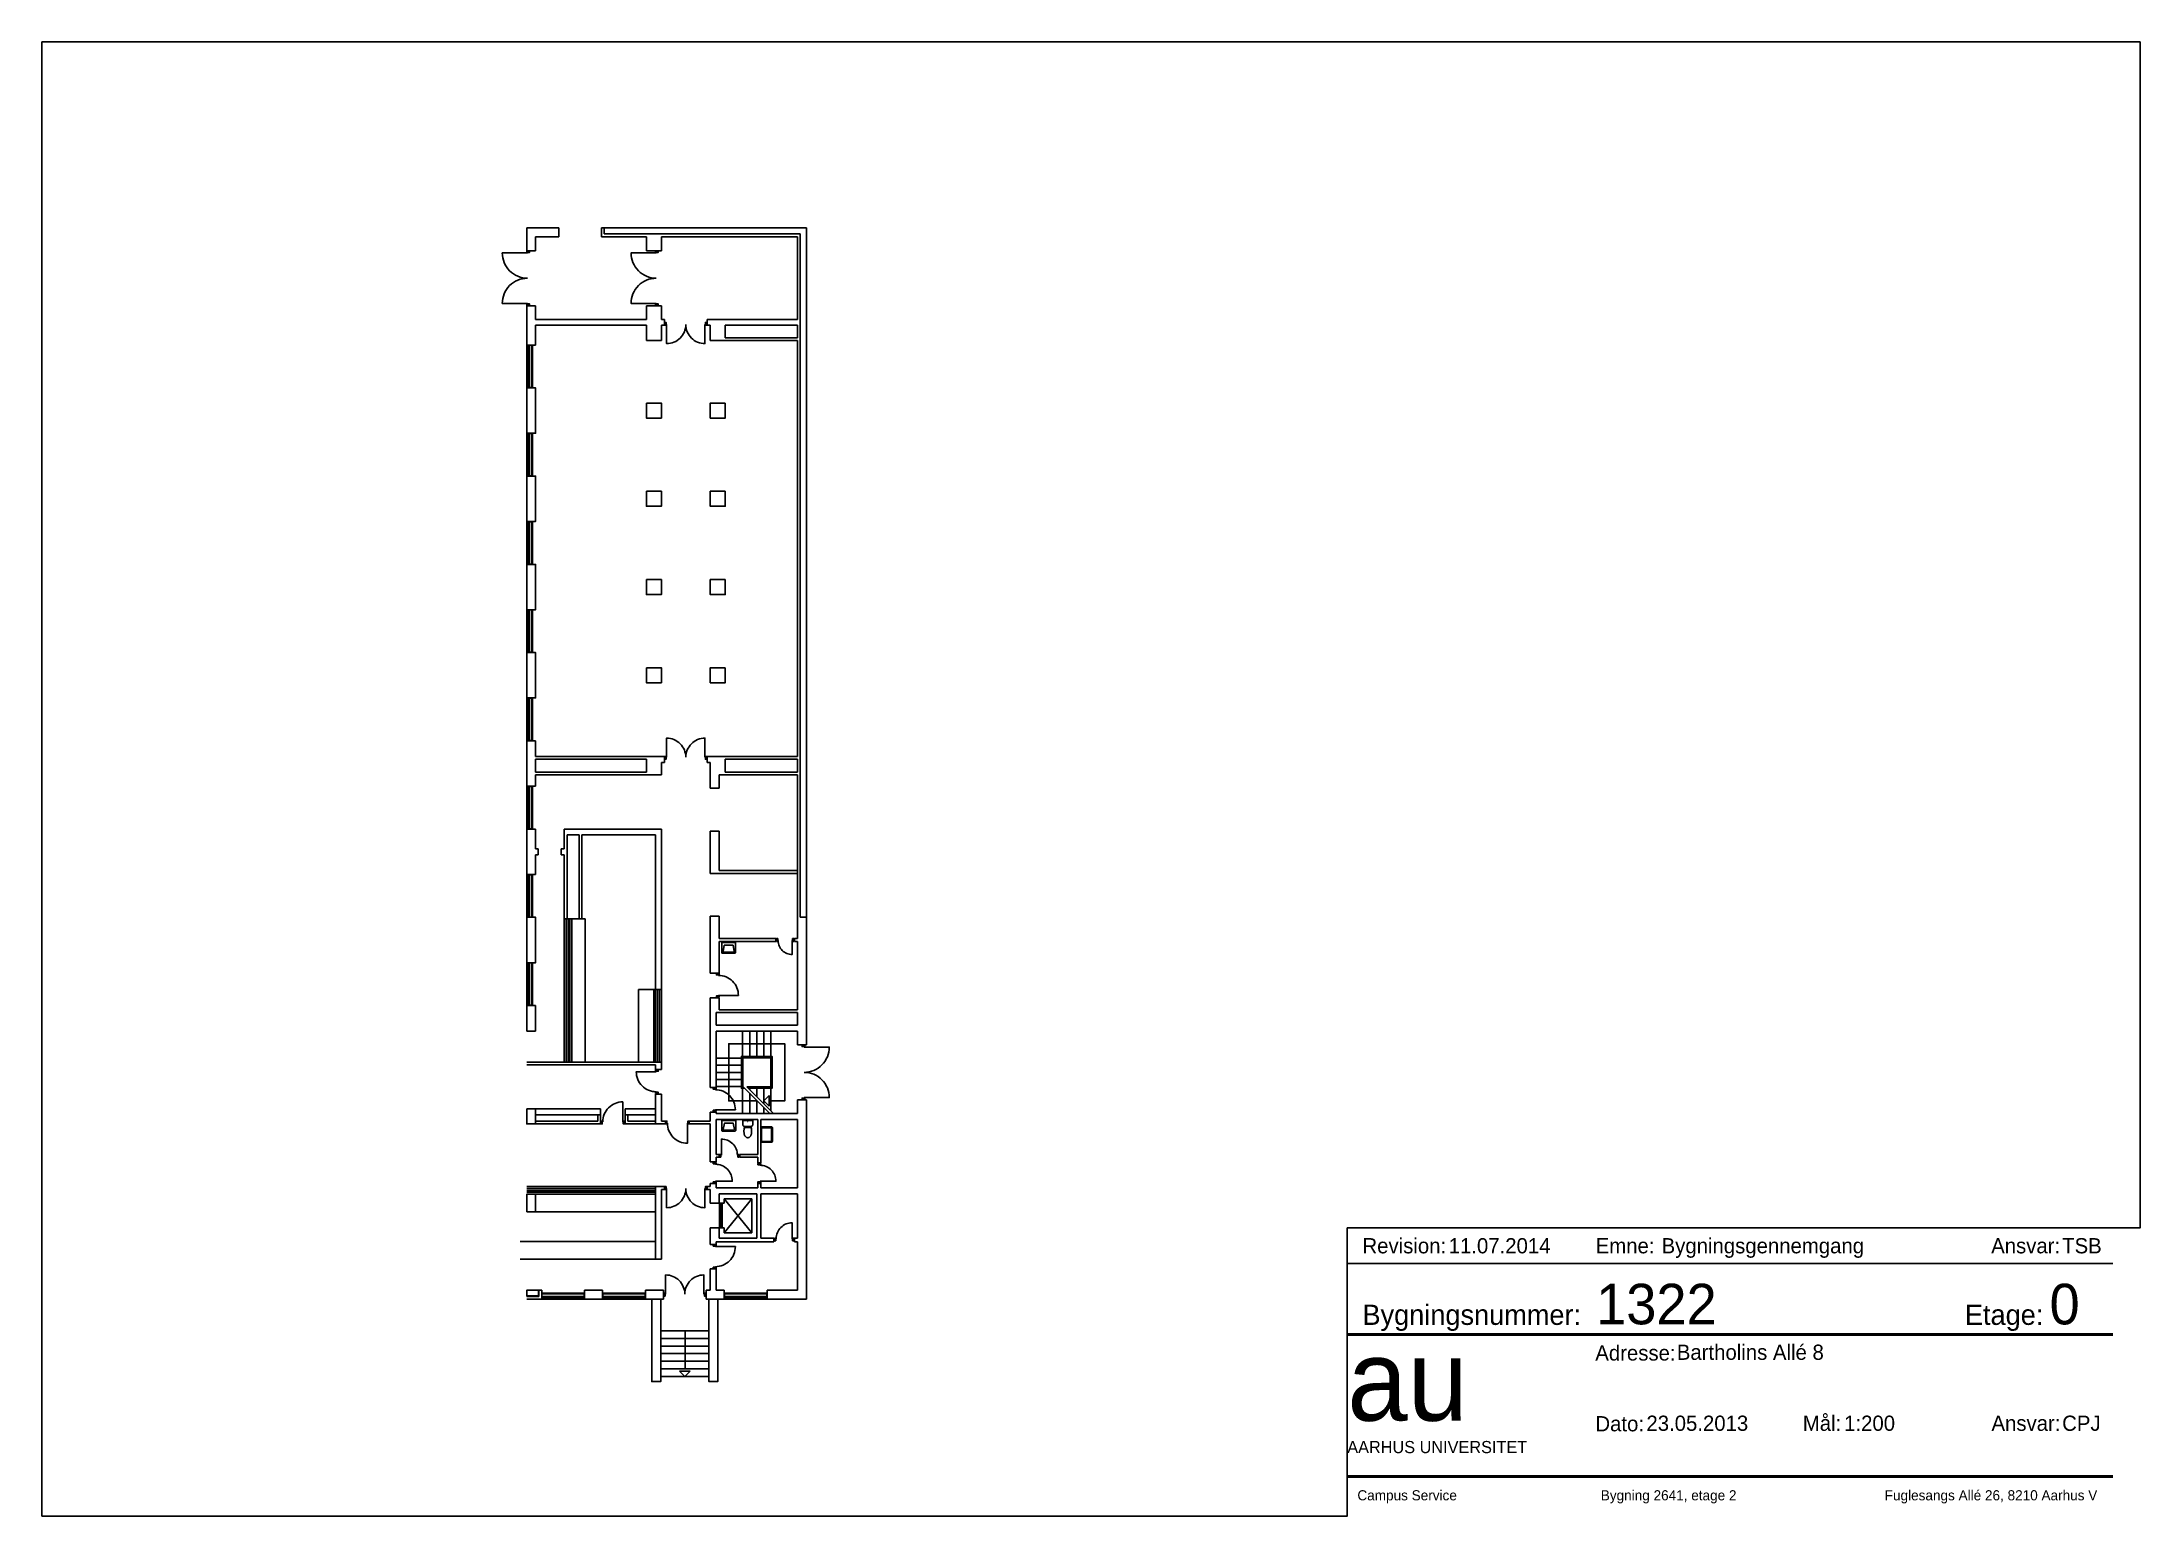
# Paper-space layout 'A3_pdf_liggende' of a CAD drawing. Header units: millimetres. Extents: x 0 to 414, y 0 to 291.
# The model-space entities are those that its viewports show. They can reach past a viewport. Long polylines and large blocks are cut down to what shows.
import ezdxf

# ---------------------------------------------------------------- set-up
doc = ezdxf.new("R2010")
doc.units = ezdxf.units.MM
doc.header["$LTSCALE"] = 100
doc.linetypes.add('HIDDEN', pattern=[5, 4, -1])
for name, color, linetype in [('A12----', 1, 'Continuous'), ('A21----', 7, 'Continuous'), ('A22--U-', 3, 'Continuous'), ('A24----', 1, 'Continuous'), ('A312---', 2, 'Continuous'), ('A314---', 1, 'Continuous'), ('A314-S-', 8, 'Continuous'), ('A321---', 1, 'Continuous'), ('A59----', 2, 'Continuous'), ('A66----', 12, 'Continuous'), ('A79-F--', 12, 'Continuous')]:
    doc.layers.add(name, color=color, linetype=linetype)
doc.layers.add('tegningsopsætning', color=7, linetype='Continuous', lineweight=50)
doc.styles.add('ISO', font='ISO')
doc.styles.add('tegningshoved str 3', font='', dxfattribs={"height": 3})
doc.styles.add('tegningshoved str 8', font='', dxfattribs={"height": 8})
doc.styles.get('tegningshoved str 3').set_extended_font_data('AU Passata')
doc.styles.get('tegningshoved str 8').set_extended_font_data('AU Passata')

# ---------------------------------------------------------------- blocks, each defined once
blk = doc.blocks.new('Tegningshoved')
at = {"layer": 'tegningsopsætning'}
for points in [[(0, 28), (151, 28)], [(0, 0), (151, 0)]]:
    blk.add_lwpolyline(points, dxfattribs=at)
at = {"layer": 'tegningsopsætning', "attachment_point": 1}
for s, width, insert, char_height in [('{\\fAU Passata|b0|i0|c0|p34;Bygningsnummer:}', 14.039, (3, 33.89), 4), ('{\\fAU Passata|b0|i0|c0|p34;Etage:}', 14.039, (121.82, 33.89), 4), ('{\\fAU Passata|b0|i0|c0|p34;Adresse:}', 14.039, (48.92, 25.86), 3), ('{\\fAU Passata|b0|i0|c0|p34;Mål:}', 14.039, (89.85, 12), 3), ('{\\fAU Passata|b0|i0|c0|p34;Dato:}', 14.039, (48.94, 11.9), 3), ('{\\fAU Passata|b0|i0|c0|p34;Ansvar:}', 14.039, (127.06, 12), 3), ('{\\fAU Passata|b0|i0|c0|p34;AARHUS UNIVERSITET}', 76.8942, (0, 7), 2.4)]:
    blk.add_mtext_dynamic_manual_height_columns(s, width=width, gutter_width=1250, heights=[0], dxfattribs=dict(at, insert=insert, char_height=char_height))
at = {"layer": 'tegningsopsætning', "attachment_point": 1, "style": 'ISO'}
for s, width, heights, insert, char_height in [('{\\fAU Peto|b0|i0|c0|p82;au}', 20.8914, [10], (0, 27), 16), ('{\\fAU Passata Light|b0|i0|c0|p34;Campus Service^I^I^I^IBygning 2641, etage 2^I^I^I^IFuglesangs Allé 26, 8210 Aarhus V}', 148.2946, [0], (2, -2.71), 2)]:
    blk.add_mtext_dynamic_manual_height_columns(s, width=width, gutter_width=1250, heights=heights, dxfattribs=dict(at, insert=insert, char_height=char_height))
blk = doc.blocks.new('aml. tegningshoved blok')
blk.add_blockref('Tegningshoved', (-156.36, 7.8))
at = {"layer": 'tegningsopsætning'}
for tag, p, height, style in [('XXXX', (-107.28, 37.8), 8, 'tegningshoved str 8'), ('X', (-17.84, 37.8), 8, 'tegningshoved str 8'), ('XXX', (-91.36, 30.8), 3, 'tegningshoved str 3'), ('XX.XX.2012', (-97.36, 16.8), 3, 'tegningshoved str 3'), ('1:XXX', (-58.36, 16.8), 3, 'tegningshoved str 3'), ('XXX', (-15.36, 16.8), 3, 'tegningshoved str 3')]:
    blk.add_attdef(tag, p, '', height=height, dxfattribs=dict(at, style=style))
blk = doc.blocks.new('Rev. blok')
for points in [[(-151, 11), (0, 11)], [(-151, 4), (0, 4)]]:
    blk.add_lwpolyline(points)
at = {"char_height": 3, "attachment_point": 1, "style": 'tegningshoved str 3'}
for s, insert in [('Revision:', (-148, 9)), ('Emne:', (-102, 9)), ('Ansvar:', (-24, 9))]:
    blk.add_mtext_dynamic_manual_height_columns(s, width=7, gutter_width=15, heights=[0], dxfattribs=dict(at, insert=insert))
at = {"style": 'tegningshoved str 3'}
for tag, p in [('XX.XX.2012', (-131, 6)), ('XXX', (-89, 6)), ('XXX', (-10, 6))]:
    blk.add_attdef(tag, p, '', height=3, dxfattribs=at)
blk = doc.blocks.new('V169')
for p, q in [((-10, 110), (-1680, 110)), ((-10, 50), (-1680, 50))]:
    blk.add_line(p, q)
blk.add_lwpolyline([(-10, 0), (-10, 230), (-1680, 230), (-1680, 0)], close=True)
blk = doc.blocks.new('D169D')
for points in [[(20, 110), (70, 110), (70, 0), (20, 0)], [(1670, 0), (1670, 110), (1620, 110), (1620, 0)]]:
    blk.add_lwpolyline(points, close=True)
for points in [[(845, 30, -0.414214), (90, -725), (90, 30)], [(845, 30, 0.414214), (1600, -725), (1600, 30)]]:
    blk.add_lwpolyline(points, format="xyb")
blk = doc.blocks.new('PIL')
for p, q in [((0, 0), (-212, -212)), ((0, 0), (212, -212)), ((-212, -212), (212, -212))]:
    blk.add_line(p, q)
blk = doc.blocks.new('D97H')
for points in [[(-950, 110), (-900, 110), (-900, 0), (-950, 0)], [(-20, 0), (-20, 110), (-70, 110), (-70, 0)]]:
    blk.add_lwpolyline(points, close=True)
blk.add_lwpolyline([(-90, 30), (-90, -760, -0.414214), (-880, 30)], format="xyb")
blk = doc.blocks.new('D97V')
for points in [[(20, 0), (20, 110), (70, 110), (70, 0)], [(950, 0), (950, 110), (900, 110), (900, 0)]]:
    blk.add_lwpolyline(points, close=True)
blk.add_lwpolyline([(90, 30), (90, -760, 0.414214), (880, 30, 0.414214)], format="xyb")
blk = doc.blocks.new('D85V')
for points in [[(70, 110), (20, 110), (20, 0), (70, 0)], [(830, 0), (780, 0), (780, 110), (830, 110)]]:
    blk.add_lwpolyline(points, close=True)
blk.add_lwpolyline([(90, 30), (90, -640, 0.414214), (760, 30)], format="xyb")
blk = doc.blocks.new('D81V')
for points in [[(20, 110), (20, 0), (70, 0), (70, 110)], [(790, 0), (740, 0), (740, 110), (790, 110)]]:
    blk.add_lwpolyline(points, close=True)
blk.add_lwpolyline([(90, 28), (90, -602, 0.414214), (720, 28, 0.414214)], format="xyb")
blk = doc.blocks.new('D81H')
for points in [[(-790, 0), (-740, 0), (-740, 110), (-790, 110)], [(-70, 110), (-20, 110), (-20, 0), (-70, 0)]]:
    blk.add_lwpolyline(points, close=True)
blk.add_lwpolyline([(-90, 28), (-90, -602, -0.414214), (-720, 28)], format="xyb")
blk = doc.blocks.new('D217D')
for points in [[(20, 110), (70, 110), (70, 0), (20, 0)], [(2150, 0), (2150, 110), (2100, 110), (2100, 0)]]:
    blk.add_lwpolyline(points, close=True)
for points in [[(1085, 30, -0.414214), (90, -965), (90, 30)], [(1085, 30, 0.414214), (2080, -965), (2080, 30)]]:
    blk.add_lwpolyline(points, format="xyb")
blk = doc.blocks.new('HV')
for points in [[(-235, -470, -0.414214), (-275, -430), (-275, -50), (275, -50), (275, -430, -0.414214), (235, -470)], [(-201, -420, -0.468921), (-221, -396), (-175, -150), (175, -150), (221, -396, -0.468921), (201, -420)]]:
    blk.add_lwpolyline(points, format="xyb", close=True)
blk = doc.blocks.new('TOI')
blk.add_lwpolyline([(-200, -200, 0.414214), (-125, -275), (125, -275, 0.414214), (200, -200), (200, -50), (-200, -50)], format="xyb", close=True)
blk.add_lwpolyline([(-132, -275), (-142, -375, 0.055722), (-150, -447), (-150, -500, 0.067326), (-138, -590, 0.079706), (-106, -659, 0.107125), (-54, -710, 0.140126), (0, -725, 0.140126), (54, -710, 0.107125), (106, -659, 0.079706), (138, -590, 0.067326), (150, -500), (150, -447, 0.055722), (142, -375), (132, -275)], format="xyb")
blk.add_lwpolyline([(142, -375), (94, -325), (-94, -325), (-142, -375)])
at = {"const_width": 19.8}
blk.add_lwpolyline([(-10, -97, 1), (10, -97, 1)], format="xyb", close=True, dxfattribs=at)
blk = doc.blocks.new('RENGVASK')
blk.add_line((-305, -35), (305, -35))
blk.add_lwpolyline([(300, 0, -0.414214), (305, -5), (305, -425, -0.414214), (270, -460), (-270, -460, -0.414214), (-305, -425), (-305, -5, -0.414214), (-300, 0)], format="xyb", close=True)
blk.add_lwpolyline([(260, -35, -0.414214), (270, -45), (270, -415, -0.414214), (260, -425), (-260, -425, -0.414214), (-270, -415), (-270, -45, -0.414214), (-260, -35)], format="xyb")
blk = doc.blocks.new('D73H')
for points in [[(-710, 0), (-660, 0), (-660, 110), (-710, 110)], [(-20, 0), (-70, 0), (-70, 110), (-20, 110)]]:
    blk.add_lwpolyline(points, close=True)
blk.add_lwpolyline([(-640, 30, 0.414214), (-90, -520), (-90, 30)], format="xyb")
blk = doc.blocks.new('V169A3')
for p, q in [((1690, 205), (0, 205)), ((1690, 55), (0, 55))]:
    blk.add_line(p, q)

msp = doc.modelspace()

# ---------------------------------------------------------------- linework, layer by layer
at = {"layer": 'A12----'}
for p in [(-138859247, 257765707), (-138851277, 257738517)]:
    msp.add_line(p, (-138851277, 257765707), dxfattribs=at)
msp.add_lwpolyline([(-138861957, 257730957), (-138861957, 257730367), (-138862307, 257730367), (-138862307, 257730957)], dxfattribs=at)
msp.add_lwpolyline([(-138862307, 257726897), (-138861957, 257726897), (-138861957, 257727597), (-138862307, 257727597)], close=True, dxfattribs=at)
at = {"layer": 'A21----'}
for p, q in [((-138862307, 257764807), (-138862307, 257765707)), ((-138862307, 257765707), (-138861047, 257765707)), ((-138861957, 257765357), (-138861957, 257764807)), ((-138861957, 257765357), (-138861047, 257765357)), ((-138861047, 257765707), (-138861047, 257765357)), ((-138859357, 257765707), (-138859247, 257765707)), ((-138859357, 257765707), (-138859357, 257765357)), ((-138859357, 257765357), (-138857587, 257765357)), ((-138859247, 257765707), (-138859247, 257765467)), ((-138859247, 257765467), (-138851517, 257765467)), ((-138856997, 257765357), (-138851627, 257765357)), ((-138851627, 257765357), (-138851627, 257762097)), ((-138851517, 257765467), (-138851517, 257738517)), ((-138861957, 257764807), (-138862307, 257764807)), ((-138862307, 257761087), (-138862307, 257762637)), ((-138862307, 257762637), (-138861957, 257762637)), ((-138861957, 257762637), (-138862307, 257762637)), ((-138861957, 257762637), (-138861957, 257762097)), ((-138861957, 257761867), (-138861957, 257761087)), ((-138851627, 257761867), (-138851627, 257761377)), ((-138851627, 257761267), (-138851627, 257744857)), ((-138861957, 257761087), (-138862307, 257761087)), ((-138862307, 257743687), (-138862307, 257745477)), ((-138862307, 257745477), (-138861957, 257745477)), ((-138861957, 257745477), (-138862307, 257745477)), ((-138861957, 257745477), (-138861957, 257744857)), ((-138861957, 257744747), (-138861957, 257744247)), ((-138851627, 257744747), (-138851627, 257744247)), ((-138861957, 257744137), (-138861957, 257743687)), ((-138851627, 257744137), (-138851627, 257737677)), ((-138861957, 257743687), (-138862307, 257743687)), ((-138861957, 257741997), (-138862307, 257741997)), ((-138862307, 257741997), (-138861957, 257741997)), ((-138862307, 257740207), (-138862307, 257741997)), ((-138861957, 257741997), (-138861957, 257741217)), ((-138861957, 257741217), (-138861857, 257741217)), ((-138861957, 257740987), (-138861957, 257740207)), ((-138861957, 257740987), (-138861857, 257740987)), ((-138861857, 257740987), (-138861857, 257741217)), ((-138861957, 257740207), (-138862307, 257740207)), ((-138851517, 257738517), (-138851277, 257738517)), ((-138851277, 257733487), (-138851277, 257738517)), ((-138851627, 257737567), (-138851627, 257734867)), ((-138861957, 257735037), (-138862307, 257735037)), ((-138862307, 257734027), (-138862307, 257735037)), ((-138861957, 257735037), (-138861957, 257734027)), ((-138851627, 257734757), (-138851627, 257734257)), ((-138861957, 257734027), (-138862307, 257734027)), ((-138851627, 257734027), (-138851627, 257733487)), ((-138851627, 257733487), (-138851277, 257733487)), ((-138851627, 257731317), (-138851627, 257730777)), ((-138851627, 257731317), (-138851277, 257731317)), ((-138851277, 257723457), (-138851277, 257731317)), ((-138851627, 257730547), (-138851627, 257727847)), ((-138851627, 257727617), (-138851627, 257725867)), ((-138851627, 257725717), (-138851627, 257723807)), ((-138861827, 257723567), (-138862307, 257723567)), ((-138861717, 257723457), (-138862307, 257723457)), ((-138861827, 257723567), (-138861827, 257723807)), ((-138861827, 257723807), (-138861717, 257723807)), ((-138861717, 257723457), (-138861717, 257723807)), ((-138860027, 257723457), (-138860027, 257723807)), ((-138860027, 257723807), (-138859317, 257723807)), ((-138859317, 257723457), (-138860027, 257723457)), ((-138859317, 257723457), (-138859317, 257723807)), ((-138857627, 257723807), (-138856917, 257723807)), ((-138857627, 257723457), (-138857627, 257723807)), ((-138856917, 257723457), (-138857627, 257723457)), ((-138856917, 257723457), (-138856917, 257723807)), ((-138855227, 257723457), (-138855227, 257723807)), ((-138855067, 257723807), (-138855227, 257723807)), ((-138854517, 257723457), (-138855227, 257723457)), ((-138854517, 257723807), (-138854837, 257723807)), ((-138854517, 257723457), (-138854517, 257723807)), ((-138852827, 257723457), (-138852827, 257723807)), ((-138851627, 257723807), (-138852827, 257723807)), ((-138851277, 257723457), (-138852827, 257723457))]:
    msp.add_line(p, q, dxfattribs=at)
for points in [[(-138861957, 257759397), (-138861957, 257757607), (-138862307, 257757607), (-138862307, 257759397), (-138861957, 257759397), (-138862307, 257759397)], [(-138861957, 257755917), (-138861957, 257754127), (-138862307, 257754127), (-138862307, 257755917), (-138861957, 257755917), (-138862307, 257755917)], [(-138861957, 257752437), (-138861957, 257750647), (-138862307, 257750647), (-138862307, 257752437), (-138861957, 257752437), (-138862307, 257752437)], [(-138861957, 257748957), (-138861957, 257747167), (-138862307, 257747167), (-138862307, 257748957), (-138861957, 257748957), (-138862307, 257748957)], [(-138861957, 257738517), (-138861957, 257736727), (-138862307, 257736727), (-138862307, 257738517), (-138861957, 257738517), (-138862307, 257738517)]]:
    msp.add_lwpolyline(points, dxfattribs=at)
at = {"layer": 'A22--U-'}
for p, q in [((-138857587, 257764807), (-138857587, 257765357)), ((-138856997, 257764807), (-138856997, 257765357)), ((-138856997, 257764807), (-138857587, 257764807)), ((-138861957, 257762097), (-138857587, 257762097)), ((-138856997, 257762637), (-138857587, 257762637)), ((-138857587, 257762637), (-138857587, 257762097)), ((-138856997, 257762637), (-138856997, 257762097)), ((-138856997, 257762097), (-138856877, 257762097)), ((-138856877, 257762097), (-138856877, 257761867)), ((-138855187, 257762097), (-138851627, 257762097)), ((-138855187, 257762097), (-138855187, 257761867)), ((-138861957, 257761867), (-138857587, 257761867)), ((-138857587, 257761267), (-138857587, 257761867)), ((-138856997, 257761267), (-138857587, 257761267)), ((-138856997, 257761867), (-138856877, 257761867)), ((-138856997, 257761267), (-138856997, 257761867)), ((-138855187, 257761867), (-138855067, 257761867)), ((-138855067, 257761267), (-138855067, 257761867)), ((-138855067, 257761267), (-138851627, 257761267)), ((-138854477, 257761377), (-138854477, 257761867)), ((-138854477, 257761867), (-138851627, 257761867)), ((-138854477, 257761377), (-138851627, 257761377)), ((-138856877, 257744857), (-138861957, 257744857)), ((-138857587, 257744747), (-138861957, 257744747)), ((-138857587, 257744247), (-138857587, 257744747)), ((-138856877, 257744627), (-138856877, 257744857)), ((-138855187, 257744857), (-138851627, 257744857)), ((-138855187, 257744627), (-138855187, 257744857)), ((-138854477, 257744747), (-138851627, 257744747)), ((-138854477, 257744247), (-138854477, 257744747)), ((-138857587, 257744247), (-138861957, 257744247)), ((-138856997, 257744137), (-138861957, 257744137)), ((-138856877, 257744627), (-138856997, 257744627)), ((-138856997, 257744137), (-138856997, 257744627)), ((-138855187, 257744627), (-138855067, 257744627)), ((-138855067, 257743607), (-138855067, 257744627)), ((-138851627, 257744137), (-138854717, 257744137)), ((-138854717, 257743607), (-138854717, 257744137)), ((-138851627, 257744247), (-138854477, 257744247)), ((-138854717, 257743607), (-138855067, 257743607)), ((-138860827, 257741997), (-138856997, 257741997)), ((-138860827, 257741217), (-138860827, 257741997)), ((-138860717, 257741767), (-138860237, 257741767)), ((-138860717, 257738457), (-138860717, 257741767)), ((-138860237, 257738457), (-138860237, 257741767)), ((-138860127, 257738457), (-138860127, 257741767)), ((-138860127, 257741767), (-138857227, 257741767)), ((-138857227, 257736257), (-138857227, 257741767)), ((-138856997, 257736257), (-138856997, 257741997)), ((-138855067, 257740247), (-138855067, 257741917)), ((-138854717, 257741917), (-138855067, 257741917)), ((-138854717, 257740357), (-138854717, 257741917)), ((-138860947, 257740987), (-138860947, 257741217)), ((-138860947, 257741217), (-138860827, 257741217)), ((-138860947, 257740987), (-138860827, 257740987)), ((-138860827, 257738347), (-138860827, 257740987)), ((-138851627, 257740247), (-138855067, 257740247)), ((-138851627, 257740357), (-138854717, 257740357)), ((-138860717, 257738457), (-138860237, 257738457)), ((-138855067, 257738557), (-138855067, 257736317)), ((-138854717, 257738557), (-138855067, 257738557)), ((-138854717, 257738557), (-138854717, 257737677)), ((-138852477, 257737677), (-138854717, 257737677)), ((-138854717, 257737567), (-138854717, 257736317)), ((-138852477, 257737567), (-138854717, 257737567)), ((-138852477, 257737677), (-138852477, 257737567)), ((-138851627, 257737677), (-138851747, 257737677)), ((-138851747, 257737677), (-138851747, 257737567)), ((-138851627, 257737567), (-138851747, 257737567)), ((-138857227, 257736257), (-138857227, 257735667)), ((-138856997, 257735667), (-138857227, 257735667)), ((-138856997, 257735667), (-138856997, 257736257)), ((-138854717, 257736317), (-138855067, 257736317)), ((-138854717, 257735347), (-138855067, 257735347)), ((-138855067, 257735347), (-138855067, 257731807)), ((-138854837, 257734757), (-138854837, 257734257)), ((-138851627, 257734757), (-138854837, 257734757)), ((-138854717, 257735347), (-138854717, 257734867)), ((-138851627, 257734867), (-138854717, 257734867)), ((-138851627, 257734257), (-138854837, 257734257)), ((-138854837, 257731807), (-138854837, 257734027)), ((-138851627, 257734027), (-138854837, 257734027)), ((-138862307, 257732807), (-138856997, 257732807)), ((-138862307, 257732697), (-138857227, 257732697)), ((-138857227, 257732697), (-138857227, 257732517)), ((-138856997, 257732807), (-138856997, 257732517)), ((-138857227, 257731547), (-138857227, 257730367)), ((-138856997, 257730477), (-138856997, 257731547)), ((-138854837, 257731807), (-138855067, 257731807)), ((-138859397, 257730957), (-138862307, 257730957)), ((-138859397, 257730727), (-138861957, 257730727)), ((-138859507, 257730727), (-138859507, 257730477)), ((-138859397, 257730957), (-138859397, 257730727)), ((-138859397, 257730727), (-138859397, 257730367)), ((-138857227, 257730957), (-138858427, 257730957)), ((-138858427, 257730957), (-138858427, 257730727)), ((-138858427, 257730727), (-138858427, 257730367)), ((-138857227, 257730727), (-138858427, 257730727)), ((-138858317, 257730727), (-138858317, 257730477)), ((-138854837, 257730837), (-138855067, 257730837)), ((-138855067, 257730477), (-138855067, 257730837)), ((-138854837, 257730777), (-138854837, 257730837)), ((-138851627, 257730777), (-138854837, 257730777)), ((-138859507, 257730477), (-138861957, 257730477)), ((-138859397, 257730367), (-138861957, 257730367)), ((-138857227, 257730367), (-138858427, 257730367)), ((-138857227, 257730477), (-138858317, 257730477)), ((-138856997, 257730367), (-138857227, 257730367)), ((-138855067, 257728867), (-138855067, 257730367)), ((-138854837, 257729167), (-138854837, 257730547)), ((-138853187, 257730547), (-138854837, 257730547)), ((-138853187, 257730547), (-138853187, 257729167)), ((-138853077, 257730547), (-138853077, 257728827)), ((-138851627, 257730547), (-138853077, 257730547)), ((-138854717, 257729167), (-138854837, 257729167)), ((-138854717, 257729057), (-138854837, 257729057)), ((-138854837, 257728867), (-138854837, 257729057)), ((-138854717, 257729057), (-138854717, 257729167)), ((-138853907, 257729057), (-138853907, 257729167)), ((-138853187, 257729167), (-138853907, 257729167)), ((-138853187, 257729057), (-138853907, 257729057)), ((-138853187, 257729057), (-138853187, 257728827)), ((-138854837, 257728867), (-138855067, 257728867)), ((-138853077, 257728827), (-138853187, 257728827)), ((-138856997, 257727897), (-138857227, 257727897)), ((-138857227, 257727897), (-138857227, 257727307)), ((-138857227, 257725037), (-138857227, 257727307)), ((-138856877, 257727897), (-138856997, 257727897)), ((-138856997, 257727307), (-138856997, 257727787)), ((-138856877, 257727787), (-138856997, 257727787)), ((-138856997, 257725037), (-138856997, 257727307)), ((-138856877, 257727787), (-138856877, 257727897)), ((-138855187, 257727787), (-138855187, 257727897)), ((-138855067, 257727897), (-138855187, 257727897)), ((-138855067, 257727787), (-138855187, 257727787)), ((-138854837, 257728017), (-138855067, 257728017)), ((-138855067, 257727897), (-138855067, 257728017)), ((-138855067, 257727237), (-138855067, 257727787)), ((-138854837, 257727847), (-138854837, 257728017)), ((-138853187, 257727847), (-138854837, 257727847)), ((-138853227, 257727617), (-138854717, 257727617)), ((-138854717, 257727237), (-138854717, 257727617)), ((-138853227, 257727617), (-138853227, 257725867)), ((-138853187, 257728017), (-138853187, 257727847)), ((-138853077, 257728017), (-138853187, 257728017)), ((-138853077, 257728017), (-138853077, 257727847)), ((-138851627, 257727847), (-138853077, 257727847)), ((-138853077, 257727617), (-138853077, 257725867)), ((-138851627, 257727617), (-138853077, 257727617)), ((-138854717, 257727237), (-138855067, 257727237)), ((-138854717, 257726267), (-138855067, 257726267)), ((-138855067, 257725617), (-138855067, 257726267)), ((-138852557, 257725717), (-138854837, 257725717)), ((-138854837, 257725617), (-138854837, 257725717)), ((-138854717, 257725867), (-138854717, 257726267)), ((-138853227, 257725867), (-138854717, 257725867)), ((-138852557, 257725867), (-138853077, 257725867)), ((-138852557, 257725867), (-138852557, 257725717)), ((-138851747, 257725867), (-138851747, 257725717)), ((-138851627, 257725867), (-138851747, 257725867)), ((-138851627, 257725717), (-138851747, 257725717)), ((-138856997, 257725037), (-138857227, 257725037)), ((-138854837, 257725617), (-138855067, 257725617)), ((-138854837, 257724647), (-138855067, 257724647)), ((-138855067, 257723807), (-138855067, 257724647)), ((-138854837, 257723807), (-138854837, 257724647))]:
    msp.add_line(p, q, dxfattribs=at)
for points in [[(-138857587, 257758797), (-138857587, 257758207), (-138856997, 257758207), (-138856997, 257758797)], [(-138854477, 257758797), (-138854477, 257758207), (-138855067, 257758207), (-138855067, 257758797)], [(-138857587, 257755317), (-138857587, 257754727), (-138856997, 257754727), (-138856997, 257755317)], [(-138854477, 257755317), (-138854477, 257754727), (-138855067, 257754727), (-138855067, 257755317)], [(-138857587, 257751837), (-138857587, 257751247), (-138856997, 257751247), (-138856997, 257751837)], [(-138854477, 257751837), (-138854477, 257751247), (-138855067, 257751247), (-138855067, 257751837)], [(-138857587, 257748357), (-138857587, 257747767), (-138856997, 257747767), (-138856997, 257748357)], [(-138854477, 257748357), (-138854477, 257747767), (-138855067, 257747767), (-138855067, 257748357)]]:
    msp.add_lwpolyline(points, close=True, dxfattribs=at)
for points in [[(-138857227, 257732517), (-138856997, 257732517)], [(-138857227, 257731547), (-138856997, 257731547)], [(-138856828, 257730477), (-138856997, 257730477)], [(-138856828, 257730367), (-138856997, 257730367)], [(-138855898, 257730477), (-138855067, 257730477)], [(-138855898, 257730367), (-138855067, 257730367)]]:
    msp.add_lwpolyline(points, dxfattribs=at)
at = {"layer": 'A24----'}
for p, q in [((-138853792, 257733027), (-138853792, 257734027)), ((-138853512, 257733027), (-138853512, 257734027)), ((-138853232, 257733027), (-138853232, 257734027)), ((-138852952, 257733027), (-138852952, 257734027)), ((-138852672, 257733027), (-138852672, 257734027)), ((-138853837, 257732962), (-138854837, 257732962)), ((-138853837, 257732682), (-138854837, 257732682)), ((-138853837, 257732402), (-138854837, 257732402)), ((-138853837, 257732122), (-138854837, 257732122)), ((-138853837, 257731842), (-138854837, 257731842)), ((-138853792, 257731777), (-138853792, 257730777)), ((-138853512, 257731777), (-138853512, 257731718)), ((-138853512, 257731577), (-138853512, 257730777)), ((-138853232, 257731777), (-138853232, 257731438)), ((-138852952, 257731777), (-138852952, 257731158)), ((-138852672, 257731777), (-138852672, 257730878)), ((-138853232, 257731297), (-138853232, 257730777)), ((-138852952, 257731017), (-138852952, 257730777)), ((-138857022, 257722207), (-138855122, 257722207)), ((-138857022, 257721907), (-138855122, 257721907)), ((-138857022, 257721607), (-138855122, 257721607)), ((-138856053, 257722207), (-138856053, 257720704)), ((-138857022, 257721307), (-138855122, 257721307)), ((-138857022, 257721007), (-138855122, 257721007)), ((-138857022, 257720707), (-138855122, 257720707)), ((-138857022, 257720407), (-138855122, 257720407))]:
    msp.add_line(p, q, dxfattribs=at)
at = {"layer": 'A24----', "linetype": 'HIDDEN'}
for p, q in [((-138853763, 257731827), (-138852713, 257730777)), ((-138853621, 257731827), (-138852571, 257730777))]:
    msp.add_line(p, q, dxfattribs=at)
at = {"layer": 'A24----'}
for points in [[(-138853232, 257731277), (-138854337, 257731277), (-138854337, 257733527), (-138852127, 257733527), (-138852127, 257731277), (-138852740, 257731277)], [(-138853713, 257731777), (-138853837, 257731777), (-138853837, 257733027), (-138852627, 257733027), (-138852627, 257731777), (-138853571, 257731777)], [(-138853763, 257731827), (-138853787, 257731827), (-138853787, 257732977), (-138852677, 257732977), (-138852677, 257731827), (-138853621, 257731827)], [(-138857022, 257723457), (-138857022, 257720207), (-138857372, 257720207), (-138857372, 257723457)], [(-138855122, 257723457), (-138855122, 257720207), (-138854772, 257720207), (-138854772, 257723457)]]:
    msp.add_lwpolyline(points, dxfattribs=at)
at = {"layer": 'A66----'}
for p, q in [((-138853427, 257727417), (-138854517, 257727417)), ((-138854517, 257727417), (-138854517, 257727237)), ((-138854517, 257727417), (-138853427, 257726067)), ((-138854517, 257726067), (-138853427, 257727417)), ((-138853427, 257726067), (-138853427, 257727417)), ((-138854697, 257727237), (-138854517, 257727237)), ((-138854697, 257726267), (-138854697, 257727237)), ((-138854697, 257726752), (-138854597, 257726752)), ((-138854647, 257726267), (-138854647, 257727237)), ((-138854597, 257726267), (-138854597, 257727237)), ((-138854697, 257726267), (-138854517, 257726267)), ((-138854517, 257726267), (-138854517, 257726067)), ((-138854517, 257726067), (-138853427, 257726067))]:
    msp.add_line(p, q, dxfattribs=at)
at = {"layer": 'A79-F--'}
for p, q in [((-138860827, 257738457), (-138860827, 257732807)), ((-138860752, 257738457), (-138860752, 257732807)), ((-138860677, 257738457), (-138860677, 257732807)), ((-138860602, 257738457), (-138860602, 257732807)), ((-138860527, 257738457), (-138860527, 257732807)), ((-138860007, 257738457), (-138860007, 257732807)), ((-138857897, 257735667), (-138856997, 257735667)), ((-138857897, 257735667), (-138857897, 257732807)), ((-138857297, 257735667), (-138857297, 257732807)), ((-138857222, 257735667), (-138857222, 257732807)), ((-138857147, 257735667), (-138857147, 257732807)), ((-138857072, 257735667), (-138857072, 257732807)), ((-138856997, 257735667), (-138856997, 257732807)), ((-138862307, 257727897), (-138857227, 257727897)), ((-138862307, 257727822), (-138857227, 257727822)), ((-138862307, 257727747), (-138857227, 257727747)), ((-138862307, 257727672), (-138857227, 257727672)), ((-138861957, 257727597), (-138857227, 257727597)), ((-138861957, 257726897), (-138857227, 257726897)), ((-138857227, 257725737), (-138862567, 257725737)), ((-138857227, 257725037), (-138862567, 257725037))]:
    msp.add_line(p, q, dxfattribs=at)
msp.add_lwpolyline([(-138860007, 257738457), (-138860827, 257738457)], dxfattribs=at)
msp.add_lwpolyline([(-138861847, 257723807), (-138862307, 257723807), (-138862307, 257723587), (-138861847, 257723587)], close=True, dxfattribs=at)

# ---------------------------------------------------------------- block references
at = {"layer": 'A24----'}
for p, rotation in [((-138852952, 257731277), 90), ((-138856072, 257720407), 180)]:
    msp.add_blockref('PIL', p, dxfattribs=dict(at, rotation=rotation))
at = {"layer": 'A312---', "xscale": -1, "rotation": 270}
msp.add_blockref('D217D', (-138862307, 257762637), dxfattribs=at)
at = {"layer": 'A312---'}
for name, p, rotation in [('D217D', (-138851337, 257731317), 90), ('D169D', (-138855227, 257723687), 180)]:
    msp.add_blockref(name, p, dxfattribs=dict(at, rotation=rotation))
at = {"layer": 'A314---', "rotation": 270}
for p in [(-138862307, 257761087), (-138862307, 257757607), (-138862307, 257754127), (-138862307, 257750647), (-138862307, 257747167), (-138862307, 257743687), (-138862307, 257740207), (-138862307, 257736727)]:
    msp.add_blockref('V169A3', p, dxfattribs=at)
at = {"layer": 'A314---'}
for p in [(-138861717, 257723457), (-138859317, 257723457), (-138854517, 257723457)]:
    msp.add_blockref('V169A3', p, dxfattribs=at)
at = {"layer": 'A314-S-', "rotation": 270}
for p in [(-138862307, 257759397), (-138862307, 257755917), (-138862307, 257752437), (-138862307, 257748957), (-138862307, 257745477), (-138862307, 257741997), (-138862307, 257738517), (-138862307, 257735037)]:
    msp.add_blockref('V169', p, dxfattribs=at)
at = {"layer": 'A314-S-'}
for p in [(-138860027, 257723457), (-138857627, 257723457), (-138852827, 257723457)]:
    msp.add_blockref('V169', p, dxfattribs=at)
at = {"layer": 'A321---'}
for name, p, rotation in [('D217D', (-138857227, 257764807), 270), ('D169D', (-138855187, 257744857), 180), ('D97V', (-138854717, 257735347), 90), ('D97V', (-138857227, 257732517), 270), ('D97V', (-138854837, 257730837), 90), ('D97V', (-138858427, 257730477), 180), ('D81H', (-138854717, 257729167), 180), ('D85V', (-138854837, 257728017), 90), ('D81V', (-138853077, 257728017), 90), ('D81V', (-138851747, 257725867), 180), ('D97H', (-138854837, 257725617), 90)]:
    msp.add_blockref(name, p, dxfattribs=dict(at, rotation=rotation))
for name, p in [('D169D', (-138856877, 257761867)), ('D73H', (-138851747, 257737567)), ('D169D', (-138856877, 257727787))]:
    msp.add_blockref(name, p, dxfattribs=at)
at = {"layer": 'A321---', "xscale": -1}
msp.add_blockref('D97V', (-138855878, 257730367), dxfattribs=at)
at = {"layer": 'A59----'}
for name, p in [('HV', (-138854342, 257737567)), ('HV', (-138854337, 257730547)), ('TOI', (-138853587, 257730547))]:
    msp.add_blockref(name, p, dxfattribs=at)
at = {"layer": 'A59----', "rotation": 90}
msp.add_blockref('RENGVASK', (-138853077, 257729947), dxfattribs=at)

psp = doc.layouts.new('A3_pdf_liggende')

# ---------------------------------------------------------------- linework, layer by layer
at = {"layer": 'Defpoints'}
psp.add_lwpolyline([(0, 0), (257.45, 0), (257.45, 56.8), (413.81, 56.8), (413.81, 290.68), (0, 290.68), (0, 0)], close=True, dxfattribs=at)

# ---------------------------------------------------------------- block references
ref = psp.add_blockref('Rev. blok', (408.45, 45.8))
ref.add_attrib('XXX', 'TSB', (398.45, 51.8), dxfattribs={"height": 3, "style": 'tegningshoved str 3'})
ref.add_attrib('XXX', 'Bygningsgennemgang', (319.45, 51.8), dxfattribs={"height": 3, "style": 'tegningshoved str 3'})
ref.add_attrib('XX.XX.2012', '11.07.2014', (277.45, 51.8), dxfattribs={"height": 3, "style": 'tegningshoved str 3'})
ref = psp.add_blockref('aml. tegningshoved blok', (413.81, 0))
ref.add_attrib('XXXX', '1322', (306.52, 37.8), dxfattribs={"layer": 'tegningsopsætning', "height": 8, "style": 'tegningshoved str 8'})
ref.add_attrib('X', '0', (395.96, 37.8), dxfattribs={"layer": 'tegningsopsætning', "height": 8, "style": 'tegningshoved str 8'})
ref.add_attrib('XXX', 'Bartholins Allé 8', (322.45, 30.8), dxfattribs={"layer": 'tegningsopsætning', "height": 3, "style": 'tegningshoved str 3'})
ref.add_attrib('XX.XX.2012', '23.05.2013', (316.45, 16.8), dxfattribs={"layer": 'tegningsopsætning', "height": 3, "style": 'tegningshoved str 3'})
ref.add_attrib('1:XXX', '1:200', (355.45, 16.8), dxfattribs={"layer": 'tegningsopsætning', "height": 3, "style": 'tegningshoved str 3'})
ref.add_attrib('XXX', 'CPJ', (398.45, 16.8), dxfattribs={"layer": 'tegningsopsætning', "height": 3, "style": 'tegningshoved str 3'})

# ---------------------------------------------------------------- viewports
at = {"layer": 'Defpoints', "view_target_point": (-138856792.28, 257743475.18), "view_twist_angle": 360}
vp = psp.add_viewport(center=(206.9, 145.34), size=(413.81, 290.6818), view_center_point=(16743.04, 495.92), view_height=58136.3684, dxfattribs=at)
vp.dxf.flags = 0x10000  # cut along an outline
vp.dxf.clipping_boundary_handle = psp.add_lwpolyline([(0, 0), (257.45, 0), (257.45, 56.8), (413.81, 56.8), (413.81, 290.68), (0, 290.68), (0, 0)], format="xyb", close=True, dxfattribs={"invisible": 1}).dxf.handle

doc.saveas('drawing.dxf')
